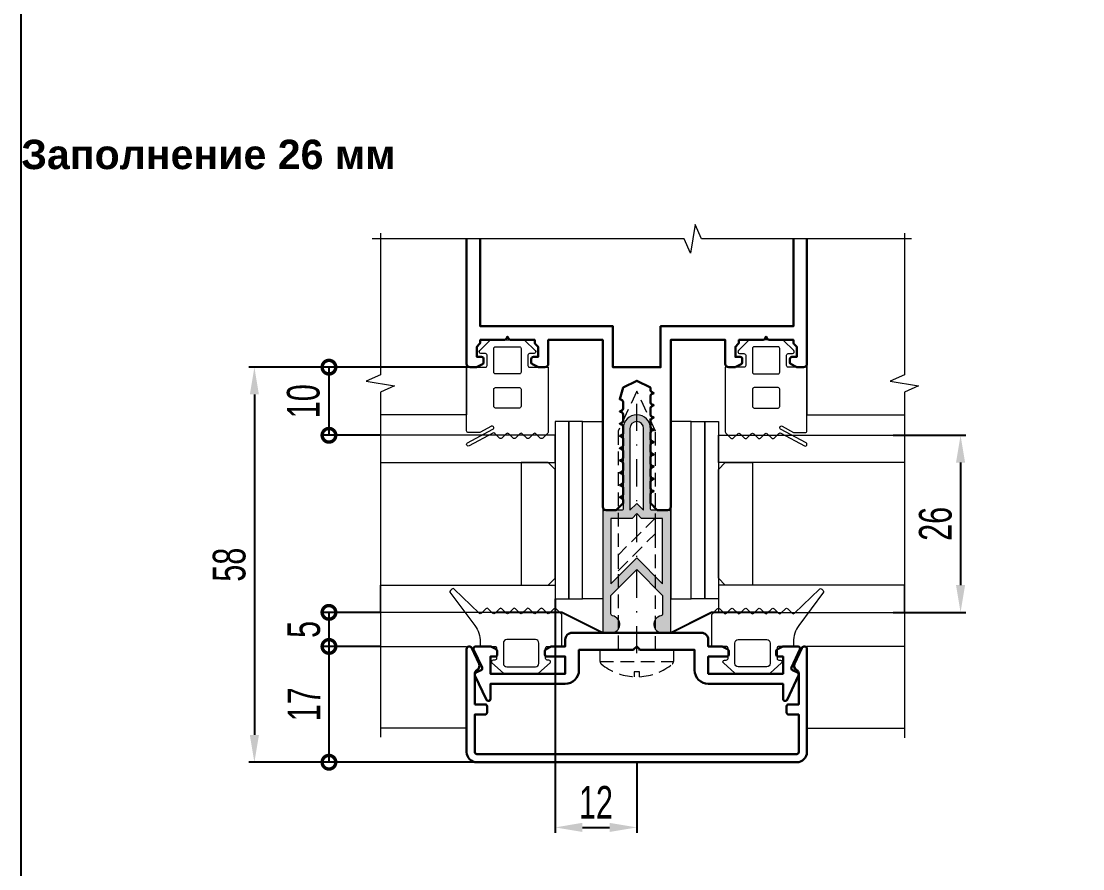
# Model space of a CAD drawing. Extents: x -37 to 8820, y -336 to 478.
# Drawn here: x 860 to 957.5, y 139.9 to 217.7 of the extents above; entities that cross this region are included whole.
import ezdxf

# ---------------------------------------------------------------- set-up
doc = ezdxf.new("R2010")
doc.units = 0
doc.header["$LTSCALE"] = 5
doc.linetypes.add('DASHDOT', pattern=[1, 0.5, -0.25, 0, -0.25])
doc.linetypes.add('HIDDEN', pattern=[0.375, 0.25, -0.125])
doc.layers.get('0').update_dxf_attribs({"linetype": 'CONTINUOUS', "lineweight": 30})
doc.layers.get('DEFPOINTS').update_dxf_attribs({"linetype": 'CONTINUOUS'})
for name, color, linetype, lineweight in [('1', 6, 'DASHDOT', 13), ('2', 3, 'HIDDEN', 13), ('Dimentions', 5, 'CONTINUOUS', 15), ('Glass', 5, 'CONTINUOUS', 20), ('Герлен', 7, 'CONTINUOUS', 60), ('Зигзаг', 1, 'CONTINUOUS', 15), ('Конструкции', 252, 'CONTINUOUS', 20), ('Подкладки', 1, 'CONTINUOUS', 20), ('Текстовый', 7, 'CONTINUOUS', 9), ('Уплотнители', 1, 'CONTINUOUS', 20), ('Штриховка', 1, 'CONTINUOUS', 5)]:
    doc.layers.add(name, color=color, linetype=linetype, lineweight=lineweight)
doc.layers.add('Скрытые', color=14, linetype='CONTINUOUS', plot=False)
doc.styles.add('3', font='RUSS.SHX', dxfattribs={"width": 0.7, "height": 3})
doc.styles.add('Каталожный', font='arial.ttf', dxfattribs={"height": 2.5})
doc.dimstyles.new('MX1_6', dxfattribs={"dimtxt": 3, "dimasz": 2.5, "dimexe": 0.5, "dimexo": 0, "dimgap": 0.8, "dimtad": 1, "dimlfac": 1.6, "dimdsep": 46, "dimtxsty": '3', "dimcen": 0, "dimclrd": 256, "dimclre": 256, "dimclrt": 256, "dimaunit": 1, "dimadec": 0, "dimazin": 0, "dimtfac": 1, "dimtmove": 0, "dimatfit": 1, "dimfxl": 1, "dimtvp": 1, "dimtolj": 1, "dimtzin": 0, "dimarcsym": 0})

# ---------------------------------------------------------------- blocks, each defined once
blk = doc.blocks.new('*D619')
at = {"layer": 'DEFPOINTS', "color": 0, "linetype": 'Continuous', "transparency": 16777216}
for p in [(940.069, 179.679), (940.069, 163.429), (946.253, 163.429)]:
    blk.add_point(p, dxfattribs=at)
at = {"layer": 'Dimentions', "linetype": 'Continuous', "lineweight": -2, "transparency": 16777216}
for p, q in [((940.069, 179.679), (946.753, 179.679)), ((946.253, 177.179), (946.253, 165.929)), ((940.069, 163.429), (946.753, 163.429))]:
    blk.add_line(p, q, dxfattribs=at)
at = {"layer": 'Dimentions', "linetype": 'Continuous', "transparency": 16777216}
for points in [[(945.836, 177.179), (946.669, 177.179), (946.253, 179.679)], [(945.836, 165.929), (946.669, 165.929), (946.253, 163.429)]]:
    blk.add_solid(points, dxfattribs=at)
at = {"layer": 'Dimentions', "linetype": 'Continuous', "transparency": 16777216, "insert": (943.953, 171.554), "char_height": 3, "attachment_point": 5, "rotation": 90, "style": '3'}
blk.add_mtext('\\A1;26', dxfattribs=at)
blk = doc.blocks.new('_DotSmall')
at = {"color": 0, "linetype": 'ByBlock', "const_width": 0.5}
blk.add_lwpolyline([(-0.0625, 0, 1), (0.0625, 0, 1)], format="xyb", close=True, dxfattribs=at)
blk = doc.blocks.new('*D620')
at = {"layer": 'DEFPOINTS', "color": 0, "linetype": 'Continuous', "transparency": 16777216}
for p in [(892.979, 160.304), (888.257, 149.679), (903.421, 149.679)]:
    blk.add_point(p, dxfattribs=at)
at = {"layer": 'Dimentions', "linetype": 'Continuous', "lineweight": -2, "transparency": 16777216}
for p, q in [((892.979, 160.304), (887.757, 160.304)), ((888.257, 160.304), (888.257, 149.679)), ((903.421, 149.679), (887.757, 149.679))]:
    blk.add_line(p, q, dxfattribs=at)
at = {"layer": 'Dimentions', "linetype": 'Continuous', "lineweight": -2, "transparency": 16777216, "xscale": 2.5, "yscale": 2.5, "zscale": 2.5}
for p, rotation in [((888.257, 160.304), 90), ((888.257, 149.679), 270)]:
    blk.add_blockref('_DotSmall', p, dxfattribs=dict(at, rotation=rotation))
at = {"layer": 'Dimentions', "linetype": 'Continuous', "transparency": 16777216, "insert": (885.957, 154.992), "char_height": 3, "attachment_point": 5, "rotation": 90, "style": '3'}
blk.add_mtext('\\A1;17', dxfattribs=at)
blk = doc.blocks.new('*D621')
at = {"layer": 'DEFPOINTS', "color": 0, "linetype": 'Continuous', "transparency": 16777216}
for p in [(892.979, 163.429), (888.257, 160.304), (892.979, 160.304)]:
    blk.add_point(p, dxfattribs=at)
at = {"layer": 'Dimentions', "linetype": 'Continuous', "lineweight": -2, "transparency": 16777216}
for p, q in [((892.979, 163.429), (887.757, 163.429)), ((888.257, 163.429), (888.257, 160.304)), ((892.979, 160.304), (887.757, 160.304))]:
    blk.add_line(p, q, dxfattribs=at)
at = {"layer": 'Dimentions', "linetype": 'Continuous', "lineweight": -2, "transparency": 16777216, "xscale": 2.5, "yscale": 2.5, "zscale": 2.5}
for p, rotation in [((888.257, 163.429), 90), ((888.257, 160.304), 270)]:
    blk.add_blockref('_DotSmall', p, dxfattribs=dict(at, rotation=rotation))
at = {"layer": 'Dimentions', "linetype": 'Continuous', "transparency": 16777216, "insert": (885.957, 161.867), "char_height": 3, "attachment_point": 5, "rotation": 90, "style": '3'}
blk.add_mtext('\\A1;5', dxfattribs=at)
blk = doc.blocks.new('*D622')
at = {"layer": 'DEFPOINTS', "color": 0, "linetype": 'Continuous', "transparency": 16777216}
for p in [(900.899, 185.929), (888.257, 179.679), (892.979, 179.679)]:
    blk.add_point(p, dxfattribs=at)
at = {"layer": 'Dimentions', "linetype": 'Continuous', "lineweight": -2, "transparency": 16777216}
for p, q in [((900.899, 185.929), (887.757, 185.929)), ((888.257, 185.929), (888.257, 179.679)), ((892.979, 179.679), (887.757, 179.679))]:
    blk.add_line(p, q, dxfattribs=at)
at = {"layer": 'Dimentions', "linetype": 'Continuous', "lineweight": -2, "transparency": 16777216, "xscale": 2.5, "yscale": 2.5, "zscale": 2.5}
for p, rotation in [((888.257, 185.929), 90), ((888.257, 179.679), 270)]:
    blk.add_blockref('_DotSmall', p, dxfattribs=dict(at, rotation=rotation))
at = {"layer": 'Dimentions', "linetype": 'Continuous', "transparency": 16777216, "insert": (885.914, 182.804), "char_height": 3, "attachment_point": 5, "rotation": 90, "style": '3'}
blk.add_mtext('\\A1;10', dxfattribs=at)
blk = doc.blocks.new('*D623')
at = {"layer": 'DEFPOINTS', "color": 0, "linetype": 'Continuous', "transparency": 16777216}
for p in [(890.987, 185.929), (881.41, 149.679), (903.421, 149.679)]:
    blk.add_point(p, dxfattribs=at)
at = {"layer": 'Dimentions', "linetype": 'Continuous', "lineweight": -2, "transparency": 16777216}
for p, q in [((890.987, 185.929), (880.91, 185.929)), ((881.41, 183.429), (881.41, 152.179)), ((903.421, 149.679), (880.91, 149.679))]:
    blk.add_line(p, q, dxfattribs=at)
at = {"layer": 'Dimentions', "linetype": 'Continuous', "transparency": 16777216}
for points in [[(880.993, 183.429), (881.826, 183.429), (881.41, 185.929)], [(880.993, 152.179), (881.826, 152.179), (881.41, 149.679)]]:
    blk.add_solid(points, dxfattribs=at)
at = {"layer": 'Dimentions', "linetype": 'Continuous', "transparency": 16777216, "insert": (879.11, 167.804), "char_height": 3, "attachment_point": 5, "rotation": 90, "style": '3'}
blk.add_mtext('\\A1;58', dxfattribs=at)
blk = doc.blocks.new('*D644')
at = {"layer": 'DEFPOINTS', "color": 0, "transparency": 16777216}
for p in [(909.024, 164.679), (916.524, 149.679), (916.524, 143.7)]:
    blk.add_point(p, dxfattribs=at)
at = {"layer": 'Dimentions', "lineweight": -2, "transparency": 16777216}
for p, q in [((909.024, 164.679), (909.024, 143.2)), ((916.524, 149.679), (916.524, 143.2)), ((911.524, 143.7), (914.024, 143.7))]:
    blk.add_line(p, q, dxfattribs=at)
at = {"layer": 'Dimentions', "transparency": 16777216}
for points in [[(911.524, 144.117), (911.524, 143.284), (909.024, 143.7)], [(914.024, 144.117), (914.024, 143.284), (916.524, 143.7)]]:
    blk.add_solid(points, dxfattribs=at)
at = {"layer": 'Dimentions', "transparency": 16777216, "insert": (912.774, 146), "char_height": 3, "attachment_point": 5, "style": '3'}
blk.add_mtext('\\A1;12', dxfattribs=at)

msp = doc.modelspace()

# ---------------------------------------------------------------- hatches: boundary and pattern name
at = {"layer": 'Штриховка'}
h = msp.add_hatch(color=256, dxfattribs=at)
h.paths.add_polyline_path([(916.9635, 172.0542), (916.5242, 172.4936), (916.0848, 172.0542), (914.1492, 172.0542), (914.1492, 166.0524), (916.5242, 168.4274), (918.8992, 166.0524), (918.8992, 172.0542)], flags=16)
edge = h.paths.add_edge_path()
edge.add_line((919.4617, 172.8042), (917.9304, 172.8042))
edge.add_arc((917.9304, 172.9605), 0.1562, 180, 270, ccw=False)
edge.add_line((917.7742, 172.9605), (917.7742, 177.0542))
edge.add_arc((917.6804, 177.1792), 0.1562, 306.869898, 413.130102)
edge.add_line((917.7742, 177.3042), (917.7742, 180.3042))
edge.add_arc((916.5242, 180.3042), 1.25, 0, 180)
edge.add_line((915.2742, 180.3042), (915.2742, 177.3042))
edge.add_arc((915.3679, 177.1792), 0.1562, 126.869898, 233.130102)
edge.add_line((915.2742, 177.0542), (915.2742, 172.9605))
edge.add_arc((915.1179, 172.9605), 0.1562, -90, 0, ccw=False)
edge.add_line((915.1179, 172.8042), (913.5867, 172.8042))
edge.add_arc((913.5867, 172.6167), 0.1875, 90, 180)
edge.add_line((913.3992, 172.6167), (913.3992, 161.7417))
edge.add_arc((913.5867, 161.7417), 0.1875, 180, 270)
edge.add_line((913.5867, 161.5542), (914.1804, 161.5542))
edge.add_arc((914.1804, 162.3355), 0.7812, 270, 440.718201)
edge.add_arc((914.3367, 163.2915), 0.1875, 180, 260.718201, ccw=False)
edge.add_line((914.1492, 163.2915), (914.1492, 164.9917))
edge.add_line((914.1492, 164.9917), (916.5242, 167.3667))
edge.add_line((916.5242, 167.3667), (918.8992, 164.9917))
edge.add_line((918.8992, 164.9917), (918.8992, 163.2915))
edge.add_arc((918.7117, 163.2915), 0.1875, -80.718201, 0, ccw=False)
edge.add_arc((918.8679, 162.3355), 0.7813, 99.281799, 270)
edge.add_line((918.8679, 161.5542), (919.4617, 161.5542))
edge.add_arc((919.4617, 161.7417), 0.1875, 270, 360)
edge.add_line((919.6492, 161.7417), (919.6492, 172.6167))
edge.add_arc((919.4617, 172.6167), 0.1875, 0, 90)
edge = h.paths.add_edge_path(flags=16)
edge.add_line((916.5242, 173.4292), (917.1492, 172.8042))
edge.add_line((917.1492, 172.8042), (917.1492, 180.3042))
edge.add_arc((916.5242, 180.3042), 0.625, 0, 180)
edge.add_line((915.8992, 180.3042), (915.8992, 172.8042))
edge.add_line((915.8992, 172.8042), (916.5242, 173.4292))

# ---------------------------------------------------------------- linework, layer by layer
msp.add_lwpolyline([(900.8992, 197.693), (900.8992, 186.2417, 0.4142136), (901.2117, 185.9292), (901.7924, 185.9292, 0.1164338), (901.8762, 185.949), (902.358, 186.1899, 0.284079), (902.4617, 186.3576), (902.4617, 186.6792, 0.4142136), (902.2742, 186.8667), (901.8367, 186.8667), (901.8367, 187.8042), (902.0942, 188.0618, 0.1989124), (902.1492, 188.1944), (902.1492, 188.4292), (904.377, 188.4292, 0.284079), (904.5447, 188.5329), (904.6492, 188.7417), (904.7536, 188.5329, 0.284079), (904.9213, 188.4292), (907.1492, 188.4292), (907.1492, 188.1944, 0.1989124), (907.2041, 188.0618), (907.4617, 187.8042), (907.4617, 186.8667), (907.0242, 186.8667, 0.4142136), (906.8367, 186.6792), (906.8367, 186.3576, 0.284079), (906.9403, 186.1899), (907.4221, 185.949, 0.1164338), (907.5059, 185.9292), (908.0867, 185.9292, 0.4142136), (908.3992, 186.2417), (908.3992, 188.4292), (913.3992, 188.4292), (913.3992, 173.1167, 0.4142136), (913.7117, 172.8042), (914.5715, 172.8042, 0.1989124), (914.7041, 172.8591), (915.2192, 173.3743, 0.1989124), (915.2742, 173.5069), (915.2742, 173.7196, 0.284079), (915.1705, 173.8873), (914.9617, 173.9917), (915.1705, 174.0961, 0.284079), (915.2742, 174.2638), (915.2742, 174.8446, 0.284079), (915.1705, 175.0123), (914.9617, 175.1167), (915.1705, 175.2211, 0.284079), (915.2742, 175.3888), (915.2742, 175.9696, 0.284079), (915.1705, 176.1373), (914.9617, 176.2417), (915.1705, 176.3461, 0.284079), (915.2742, 176.5138), (915.2742, 177.0946, 0.284079), (915.1705, 177.2623), (914.9617, 177.3667), (915.1705, 177.4711, 0.284079), (915.2742, 177.6388), (915.2742, 178.2196, 0.284079), (915.1705, 178.3873), (914.9617, 178.4917), (915.1705, 178.5961, 0.284079), (915.2742, 178.7638), (915.2742, 179.3446, 0.284079), (915.1705, 179.5123), (914.9617, 179.6167), (915.1705, 179.7211, 0.284079), (915.2742, 179.8888), (915.2742, 180.4696, 0.284079), (915.1705, 180.6373), (914.9617, 180.7417), (915.1705, 180.8461, 0.284079), (915.2742, 181.0138), (915.2742, 181.5946, 0.284079), (915.1705, 181.7623), (914.9617, 181.8667), (915.1705, 181.9711, 0.284079), (915.2742, 182.1388), (915.2742, 182.7196, 0.284079), (915.1705, 182.8873), (914.9617, 182.9917), (915.2742, 184.0542), (916.5242, 184.6792), (917.7742, 184.0542), (917.7742, 183.8263, 0.284079), (917.8778, 183.6586), (918.0867, 183.5542), (917.8778, 183.4498, 0.284079), (917.7742, 183.2821), (917.7742, 182.7013, 0.284079), (917.8778, 182.5336), (918.0867, 182.4292), (917.8778, 182.3248, 0.284079), (917.7742, 182.1571), (917.7742, 181.5763, 0.284079), (917.8778, 181.4086), (918.0867, 181.3042), (917.8778, 181.1998, 0.284079), (917.7742, 181.0321), (917.7742, 180.4513, 0.284079), (917.8778, 180.2836), (918.0867, 180.1792), (917.8778, 180.0748, 0.284079), (917.7742, 179.9071), (917.7742, 179.3263, 0.284079), (917.8778, 179.1586), (918.0867, 179.0542), (917.8778, 178.9498, 0.284079), (917.7742, 178.7821), (917.7742, 178.2013, 0.284079), (917.8778, 178.0336), (918.0867, 177.9292), (917.8778, 177.8248, 0.284079), (917.7742, 177.6571), (917.7742, 177.0763, 0.284079), (917.8778, 176.9086), (918.0867, 176.8042), (917.8778, 176.6998, 0.284079), (917.7742, 176.5321), (917.7742, 175.9513, 0.284079), (917.8778, 175.7836), (918.0867, 175.6792), (917.8778, 175.5748, 0.284079), (917.7742, 175.4071), (917.7742, 174.8263, 0.284079), (917.8778, 174.6586), (918.0867, 174.5542), (917.8778, 174.4498, 0.284079), (917.7742, 174.2821), (917.7742, 173.5069, 0.1989124), (917.8291, 173.3743), (918.3442, 172.8591, 0.1989124), (918.4768, 172.8042), (919.3367, 172.8042, 0.4142136), (919.6492, 173.1167), (919.6492, 188.4292), (924.6492, 188.4292), (924.6492, 186.2417, 0.4142136), (924.9617, 185.9292), (925.5424, 185.9292, 0.1164338), (925.6262, 185.949), (926.108, 186.1899, 0.284079), (926.2117, 186.3576), (926.2117, 186.6792, 0.4142136), (926.0242, 186.8667), (925.5867, 186.8667), (925.5867, 187.8042), (925.8442, 188.0618, 0.1989124), (925.8992, 188.1944), (925.8992, 188.4292), (928.127, 188.4292, 0.284079), (928.2947, 188.5329), (928.3992, 188.7417), (928.5036, 188.5329, 0.284079), (928.6713, 188.4292), (930.8992, 188.4292), (930.8992, 188.1944, 0.1989124), (930.9541, 188.0618), (931.2117, 187.8042), (931.2117, 186.8667), (930.7742, 186.8667, 0.4142136), (930.5867, 186.6792), (930.5867, 186.3576, 0.284079), (930.6903, 186.1899), (931.1721, 185.949, 0.1164338), (931.2559, 185.9292), (931.8367, 185.9292, 0.4142136), (932.1492, 186.2417), (932.1492, 197.693)], format="xyb")
msp.add_lwpolyline([(902.1492, 197.6843), (902.1492, 189.6792), (914.3367, 189.6792), (914.3367, 185.9292), (918.7117, 185.9292), (918.7117, 189.6792), (930.8992, 189.6792), (930.8992, 197.693)])
for points in [[(901.6667, 157.6503, -0.4142136), (901.7574, 157.8995), (902.2292, 158.1195, 0.4142136), (902.3199, 158.3686), (901.5417, 160.0375, -0.5486188), (901.7117, 160.3042), (903.0424, 160.3042, -0.1164338), (903.1262, 160.2844), (903.608, 160.0435, -0.284079), (903.7117, 159.8758), (903.7117, 159.5542, -0.4142136), (903.5242, 159.3667), (903.0867, 159.3667), (903.0867, 157.8042), (909.9617, 157.8042), (909.9617, 159.3667), (908.2742, 159.3667, -0.4142136), (908.0867, 159.5542), (908.0867, 159.8758, -0.284079), (908.1903, 160.0435), (908.6721, 160.2844, -0.1164338), (908.7559, 160.3042), (909.9617, 160.3042), (909.9617, 160.9292, -0.4142136), (910.5867, 161.5542), (922.4617, 161.5542, -0.4142136), (923.0867, 160.9292), (923.0867, 160.3042), (924.2924, 160.3042, -0.1164338), (924.3762, 160.2844), (924.858, 160.0435, -0.284079), (924.9617, 159.8758), (924.9617, 159.5542, -0.4142136), (924.7742, 159.3667), (923.0867, 159.3667), (923.0867, 157.8042), (929.9617, 157.8042), (929.9617, 159.3667), (929.5242, 159.3667, -0.4142136), (929.3367, 159.5542), (929.3367, 159.8758, -0.284079), (929.4403, 160.0435), (929.9221, 160.2844, -0.1164338), (930.0059, 160.3042), (931.3367, 160.3042, -0.5486188), (931.5066, 160.0375), (930.7284, 158.3686, 0.4142136), (930.8191, 158.1195), (931.2909, 157.8995, -0.4142136), (931.3816, 157.6503), (930.3381, 155.4125, -0.2914734), (930.1681, 155.3042), (930.1492, 155.3042, -0.4142136), (929.9617, 155.4917), (929.9617, 156.8667), (923.0867, 156.8667, -0.4142136), (921.8367, 158.1167), (921.8367, 159.9917), (916.9143, 159.9917, -0.1989124), (916.7817, 160.0466), (916.5242, 160.3042), (916.2666, 160.0466, -0.1989124), (916.134, 159.9917), (911.2117, 159.9917), (911.2117, 158.1167, -0.4142136), (909.9617, 156.8667), (903.0867, 156.8667), (903.0867, 155.4917, -0.4142136), (902.8992, 155.3042), (902.8802, 155.3042, -0.2914734), (902.7102, 155.4125)], [(901.6492, 154.9917), (901.6492, 157.8175, -0.2797393), (901.8511, 158.1502, 0.4015594), (902.0457, 158.7232), (901.3757, 160.1599, 0.8025849), (900.8992, 160.0542), (900.8992, 150.6167, 0.4142136), (901.8367, 149.6792), (931.2117, 149.6792, 0.4142136), (932.1492, 150.6167), (932.1492, 160.0542, 0.8025849), (931.6726, 160.1599), (931.0026, 158.7232, 0.4015594), (931.1972, 158.1502, -0.2797393), (931.3992, 157.8175), (931.3992, 154.9917), (930.4617, 154.9917, 0.4142136), (930.2742, 154.8042), (930.2742, 154.2417, 0.4142136), (930.4617, 154.0542), (931.3992, 154.0542), (931.3992, 150.6167, -0.4142136), (931.2117, 150.4292), (901.8367, 150.4292, -0.4142136), (901.6492, 150.6167), (901.6492, 154.0542), (902.5867, 154.0542, 0.4142136), (902.7742, 154.2417), (902.7742, 154.8042, 0.4142136), (902.5867, 154.9917)]]:
    msp.add_lwpolyline(points, format="xyb", close=True)
at = {"layer": '1'}
msp.add_line((916.5242, 159.6792), (916.5242, 183.4292), dxfattribs=at)
at = {"layer": '2'}
msp.add_line((913.1492, 158.9357), (919.8992, 158.9357), dxfattribs=at)
for points in [[(918.2429, 159.9917), (918.2429, 180.0558), (916.5242, 183.7417), (914.8054, 180.0558), (914.8054, 159.9917)], [(914.8054, 167.2414), (918.2429, 170.6789), (918.2429, 172.1112), (914.8054, 168.6737)]]:
    msp.add_lwpolyline(points, close=True, dxfattribs=at)
msp.add_lwpolyline([(916.2785, 157.5289, -0.1618489), (913.2628, 158.6946, -0.2238875), (913.1492, 158.9357), (913.1492, 159.9917), (919.8992, 159.9917), (919.8992, 158.9357, -0.2238875), (919.7855, 158.6946, -0.1618489), (916.7698, 157.5289), (916.7698, 157.9665), (916.2785, 157.9665)], format="xyb", close=True, dxfattribs=at)
at = {"layer": 'Glass'}
for points in [[(892.979, 177.1792), (909.0242, 177.1792), (909.0242, 179.6792), (892.979, 179.6792)], [(941.104, 177.1792), (924.0242, 177.1792), (924.0242, 179.6792), (941.104, 179.6792)], [(909.0242, 166.5542), (909.0242, 176.5542), (908.3992, 177.1792), (905.8992, 177.1792), (905.8992, 165.9292), (908.3992, 165.9292)], [(924.0242, 166.5542), (924.0242, 176.5542), (924.6492, 177.1792), (927.1492, 177.1792), (927.1492, 165.9292), (924.6492, 165.9292)], [(892.979, 165.9292), (909.0242, 165.9292), (909.0242, 163.4292), (892.979, 163.4292)], [(941.104, 165.9292), (924.0242, 165.9292), (924.0242, 163.4292), (941.104, 163.4292)]]:
    msp.add_lwpolyline(points, close=True, dxfattribs=at)
at = {"layer": 'Герлен', "ltscale": 2, "const_width": 0.1875}
msp.add_lwpolyline([(903.5867, 163.4292), (909.6492, 163.4292), (913.3992, 161.5542), (919.6492, 161.5542), (923.3992, 163.4292), (929.4617, 163.4292)], dxfattribs=at)
at = {"layer": 'Зигзаг'}
for points in [[(941.7549, 197.693), (922.4668, 197.693), (921.8859, 199.0109), (921.4503, 196.3982), (920.8678, 197.693), (892.2166, 197.693)], [(892.979, 198.2325), (892.979, 185.2298), (891.6611, 184.6489), (894.2738, 184.2133), (892.979, 183.6308), (892.979, 151.9884)], [(941.104, 198.2325), (941.104, 185.2298), (939.7861, 184.6489), (942.3988, 184.2133), (941.104, 183.6308), (941.104, 151.9306)]]:
    msp.add_lwpolyline(points, dxfattribs=at)
at = {"layer": 'Конструкции'}
for points in [[(900.8992, 197.693), (900.8992, 181.5542), (892.979, 181.5542)], [(892.979, 160.3042), (900.8992, 160.3042), (900.8992, 152.8042), (892.979, 152.8042)], [(941.104, 160.3042), (932.1492, 160.3042), (932.1492, 152.8042), (941.104, 152.8042)]]:
    msp.add_lwpolyline(points, dxfattribs=at)
at = {"layer": 'Подкладки'}
for points in [[(910.2742, 180.9292), (909.0242, 180.9292), (909.0242, 164.6792), (910.2742, 164.6792)], [(911.5242, 180.9292), (910.2742, 180.9292), (910.2742, 164.6792), (911.5242, 164.6792)], [(913.3992, 164.6792), (911.5242, 164.6792), (911.5242, 180.9292), (913.3992, 180.9292)], [(919.6492, 164.6792), (921.5242, 164.6792), (921.5242, 180.9292), (919.6492, 180.9292)], [(921.5242, 180.9292), (922.7742, 180.9292), (922.7742, 164.6792), (921.5242, 164.6792)], [(922.7742, 180.9292), (924.0242, 180.9292), (924.0242, 164.6792), (922.7742, 164.6792)]]:
    msp.add_lwpolyline(points, close=True, dxfattribs=at)
at = {"layer": 'Скрытые', "linetype": 'Continuous'}
msp.add_lwpolyline([(860, 10), (860, 287), (1025, 287), (1025, 10)], close=True, dxfattribs=at)
at = {"layer": 'Уплотнители'}
msp.add_lwpolyline([(932.1492, 197.693), (932.1492, 181.5542), (941.104, 181.5542)], dxfattribs=at)
for points in [[(903.1684, 180.5151), (902.1233, 179.9481, -0.1249127), (902.0488, 179.9292), (901.0554, 179.9292, -0.4142136), (900.8992, 180.0855), (900.8992, 185.9292), (902.6179, 185.9292, 0.4142136), (902.7742, 186.0855), (902.7742, 187.023, 0.4142136), (902.6179, 187.1792), (902.2117, 187.1792, -0.6685867), (902.1013, 187.4461), (903.0409, 188.3836, -0.1986192), (903.1513, 188.4292), (906.147, 188.4292, -0.1986192), (906.2574, 188.3836), (907.197, 187.4461, -0.6685867), (907.0867, 187.1792), (906.6804, 187.1792, 0.4142136), (906.5242, 187.023), (906.5242, 186.0855, 0.4142136), (906.6804, 185.9292), (908.3992, 185.9292), (908.3992, 179.9939, -0.1989124), (908.3534, 179.8835), (907.8846, 179.4147, -0.4142136), (907.6637, 179.4147), (907.2596, 179.8187, 0.4142136), (907.0387, 179.8187), (906.6346, 179.4147, -0.4142136), (906.4137, 179.4147), (906.0096, 179.8187, 0.4142136), (905.7887, 179.8187), (905.3846, 179.4147, -0.4142136), (905.1637, 179.4147), (904.7596, 179.8187, 0.4142136), (904.5387, 179.8187), (904.1346, 179.4147, -0.4142136), (903.9137, 179.4147), (903.4816, 179.8467, 0.3320761), (903.2966, 179.8736), (901.1299, 178.6981, -1), (900.9809, 178.9728), (903.3174, 180.2404, 1)], [(929.8799, 180.5151), (930.925, 179.9481, 0.1249127), (930.9995, 179.9292), (931.9929, 179.9292, 0.4142136), (932.1492, 180.0855), (932.1492, 185.9292), (930.4304, 185.9292, -0.4142136), (930.2742, 186.0855), (930.2742, 187.023, -0.4142136), (930.4304, 187.1792), (930.8367, 187.1792, 0.6685867), (930.947, 187.4461), (930.0074, 188.3836, 0.1986192), (929.897, 188.4292), (926.9013, 188.4292, 0.1986192), (926.7909, 188.3836), (925.8513, 187.4461, 0.6685867), (925.9617, 187.1792), (926.3679, 187.1792, -0.4142136), (926.5242, 187.023), (926.5242, 186.0855, -0.4142136), (926.3679, 185.9292), (924.6492, 185.9292), (924.6492, 179.9939, 0.1989124), (924.6949, 179.8835), (925.1637, 179.4147, 0.4142136), (925.3846, 179.4147), (925.7887, 179.8187, -0.4142136), (926.0096, 179.8187), (926.4137, 179.4147, 0.4142136), (926.6346, 179.4147), (927.0387, 179.8187, -0.4142136), (927.2596, 179.8187), (927.6637, 179.4147, 0.4142136), (927.8846, 179.4147), (928.2887, 179.8187, -0.4142136), (928.5096, 179.8187), (928.9137, 179.4147, 0.4142136), (929.1346, 179.4147), (929.5667, 179.8467, -0.3320761), (929.7517, 179.8736), (931.9184, 178.6981, 1), (932.0674, 178.9728), (929.7309, 180.2404, -1)], [(903.5554, 187.8042), (905.7429, 187.8042, -0.4142136), (905.8992, 187.648), (905.8992, 185.4605, -0.4142136), (905.7429, 185.3042), (903.5554, 185.3042, -0.4142136), (903.3992, 185.4605), (903.3992, 187.648, -0.4142136)], [(929.4929, 187.8042), (927.3054, 187.8042, 0.4142136), (927.1492, 187.648), (927.1492, 185.4605, 0.4142136), (927.3054, 185.3042), (929.4929, 185.3042, 0.4142136), (929.6492, 185.4605), (929.6492, 187.648, 0.4142136)], [(903.5554, 184.0542), (905.7429, 184.0542, -0.4142136), (905.8992, 183.898), (905.8992, 182.3355, -0.4142136), (905.7429, 182.1792), (903.5554, 182.1792, -0.4142136), (903.3992, 182.3355), (903.3992, 183.898, -0.4142136)], [(929.4929, 184.0542), (927.3054, 184.0542, 0.4142136), (927.1492, 183.898), (927.1492, 182.3355, 0.4142136), (927.3054, 182.1792), (929.4929, 182.1792, 0.4142136), (929.6492, 182.3355), (929.6492, 183.898, 0.4142136)], [(919.4617, 172.8042), (917.9304, 172.8042, -0.4142136), (917.7742, 172.9605), (917.7742, 177.0542, 0.5), (917.7742, 177.3042), (917.7742, 180.3042, 1), (915.2742, 180.3042), (915.2742, 177.3042, 0.5), (915.2742, 177.0542), (915.2742, 172.9605, -0.4142136), (915.1179, 172.8042), (913.5867, 172.8042, 0.4142136), (913.3992, 172.6167), (913.3992, 161.7417, 0.4142136), (913.5867, 161.5542), (914.1804, 161.5542, 0.9221128), (914.3064, 163.1065, -0.3675232), (914.1492, 163.2915), (914.1492, 164.9917), (916.5242, 167.3667), (918.8992, 164.9917), (918.8992, 163.2915, -0.3675232), (918.7419, 163.1065, 0.9221128), (918.8679, 161.5542), (919.4617, 161.5542, 0.4142136), (919.6492, 161.7417), (919.6492, 172.6167, 0.4142136)], [(916.5242, 173.4292), (917.1492, 172.8042), (917.1492, 180.3042, 1), (915.8992, 180.3042), (915.8992, 172.8042), (916.5242, 173.4292)], [(908.3054, 159.0542, -0.4142136), (908.1492, 159.2105), (908.1492, 160.148, -0.4142136), (908.3054, 160.3042), (909.6492, 160.3042), (909.6492, 163.1922, 0.1989124), (909.6125, 163.2805), (909.1346, 163.7585, 0.4142136), (908.9137, 163.7585), (908.5096, 163.3544, -0.4142136), (908.2887, 163.3544), (907.8846, 163.7585, 0.4142136), (907.6637, 163.7585), (907.2596, 163.3544, -0.4142136), (907.0387, 163.3544), (906.6346, 163.7585, 0.4142136), (906.4137, 163.7585), (906.0096, 163.3544, -0.4142136), (905.7887, 163.3544), (905.3846, 163.7585, 0.4142136), (905.1637, 163.7585), (904.7596, 163.3544, -0.4142136), (904.5387, 163.3544), (904.1346, 163.7585, 0.4142136), (903.9137, 163.7585), (903.5096, 163.3544, -0.4142136), (903.2887, 163.3544), (902.8846, 163.7585, 0.4142136), (902.6637, 163.7585), (902.2596, 163.3544, -0.4142136), (902.0387, 163.3544), (899.7596, 165.5687, 0.4142136), (899.5387, 165.5687), (899.4073, 165.4374, 0.2925382), (899.3712, 165.2729), (901.652, 162.2197, -0.1617878), (902.1492, 160.7235), (902.1492, 160.3042), (903.4929, 160.3042, -0.4142136), (903.6492, 160.148), (903.6492, 159.2105, -0.4142136), (903.4929, 159.0542), (903.3367, 159.0542, 0.6685867), (903.2263, 158.7874), (904.2909, 157.8499, 0.1986192), (904.4013, 157.8042), (907.397, 157.8042, 0.1986192), (907.5074, 157.8499), (908.572, 158.7874, 0.6685867), (908.4617, 159.0542)], [(924.7429, 159.0542, 0.4142136), (924.8992, 159.2105), (924.8992, 160.148, 0.4142136), (924.7429, 160.3042), (923.3992, 160.3042), (923.3992, 163.1922, -0.1989124), (923.4358, 163.2805), (923.9137, 163.7585, -0.4142136), (924.1346, 163.7585), (924.5387, 163.3544, 0.4142136), (924.7596, 163.3544), (925.1637, 163.7585, -0.4142136), (925.3846, 163.7585), (925.7887, 163.3544, 0.4142136), (926.0096, 163.3544), (926.4137, 163.7585, -0.4142136), (926.6346, 163.7585), (927.0387, 163.3544, 0.4142136), (927.2596, 163.3544), (927.6637, 163.7585, -0.4142136), (927.8846, 163.7585), (928.2887, 163.3544, 0.4142136), (928.5096, 163.3544), (928.9137, 163.7585, -0.4142136), (929.1346, 163.7585), (929.5387, 163.3544, 0.4142136), (929.7596, 163.3544), (930.1637, 163.7585, -0.4142136), (930.3846, 163.7585), (930.7887, 163.3544, 0.4142136), (931.0096, 163.3544), (933.2887, 165.5687, -0.4142136), (933.5096, 165.5687), (933.641, 165.4374, -0.2925382), (933.6771, 165.2729), (931.3963, 162.2197, 0.1617878), (930.8992, 160.7235), (930.8992, 160.3042), (929.5554, 160.3042, 0.4142136), (929.3992, 160.148), (929.3992, 159.2105, 0.4142136), (929.5554, 159.0542), (929.7117, 159.0542, -0.6685867), (929.822, 158.7874), (928.7574, 157.8499, -0.1986192), (928.647, 157.8042), (925.6513, 157.8042, -0.1986192), (925.5409, 157.8499), (924.4763, 158.7874, -0.6685867), (924.5867, 159.0542)], [(904.5867, 158.4292), (907.2117, 158.4292, 0.4142136), (907.5242, 158.7417), (907.5242, 160.6167, 0.4142136), (907.2117, 160.9292), (904.5867, 160.9292, 0.4142136), (904.2742, 160.6167), (904.2742, 158.7417, 0.4142136)], [(928.4617, 158.4292), (925.8367, 158.4292, -0.4142136), (925.5242, 158.7417), (925.5242, 160.6167, -0.4142136), (925.8367, 160.9292), (928.4617, 160.9292, -0.4142136), (928.7742, 160.6167), (928.7742, 158.7417, -0.4142136)]]:
    msp.add_lwpolyline(points, format="xyb", close=True, dxfattribs=at)
msp.add_lwpolyline([(916.9635, 172.0542), (916.5242, 172.4936), (916.0848, 172.0542), (914.1492, 172.0542), (914.1492, 166.0524), (916.5242, 168.4274), (918.8992, 166.0524), (918.8992, 172.0542)], close=True, dxfattribs=at)

# ---------------------------------------------------------------- texts
at = {"layer": 'Текстовый', "linetype": 'Continuous', "insert": (860, 206.7998), "char_height": 2.7, "width": 42.664921, "attachment_point": 1, "style": 'Каталожный'}
msp.add_mtext('\\pxql;{\\fArial|b1|i0|c204|p34;Заполнение 26 мм}', dxfattribs=at)

# ---------------------------------------------------------------- dimensions: what is measured, and where the dimension line sits
at = {"layer": 'Dimentions', "linetype": 'Continuous'}
for base, p1, p2, picture, middle in [((888.257, 179.6792), (900.8992, 185.9292), (892.979, 179.6792), '*D622', (885.9141, 182.8042)), ((888.257, 160.3042), (892.979, 163.4292), (892.979, 160.3042), '*D621', (885.957, 161.8667)), ((888.257, 149.6792), (892.979, 160.3042), (903.4215, 149.6792), '*D620', (885.957, 154.9917))]:
    dim = msp.add_linear_dim(base=base, p1=p1, p2=p2, angle=90, dimstyle='MX1_6', override={"dimdec": 0, "dimblk1": 'DotSmall', "dimblk2": 'DotSmall', "dimsah": 1}, dxfattribs=at)
    dim.commit()
    dim.dimension.update_dxf_attribs({"geometry": picture, "text_midpoint": middle})
for base, p1, p2, picture, middle in [((881.4096, 149.6792), (890.9874, 185.9292), (903.4215, 149.6792), '*D623', (879.1096, 167.8042)), ((946.2528, 163.4292), (940.0693, 179.6792), (940.0693, 163.4292), '*D619', (943.9528, 171.5542))]:
    dim = msp.add_linear_dim(base=base, p1=p1, p2=p2, angle=90, dimstyle='MX1_6', dxfattribs=at)
    dim.commit()
    dim.dimension.update_dxf_attribs({"geometry": picture, "text_midpoint": middle})
at = {"layer": 'Dimentions'}
dim = msp.add_linear_dim(base=(916.5242, 143.7005), p1=(909.0242, 164.6792), p2=(916.5242, 149.6792), dimstyle='MX1_6', dxfattribs=at)
dim.commit()
dim.dimension.update_dxf_attribs({"geometry": '*D644', "text_midpoint": (912.7742, 146.0005)})

doc.saveas('drawing.dxf')
